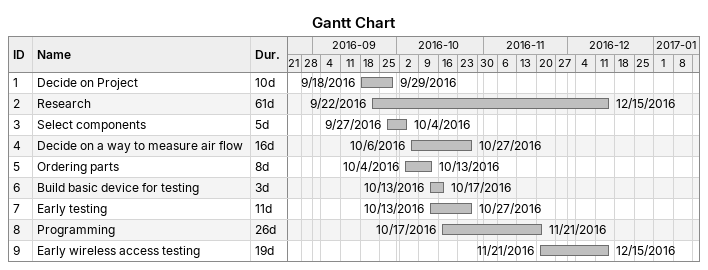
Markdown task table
Gantt Chart

| ID | Task | Duration | Start | Finish |
|---|---|---|---|---|
| 1 | Decide on Project | 10d | 2016-09-18 | 2016-09-29 |
| 2 | Research | 61d | 2016-09-22 | 2016-12-15 |
| 3 | Select components | 5d | 2016-09-27 | 2016-10-04 |
| 4 | Decide on a way to measure air flow | 16d | 2016-10-06 | 2016-10-27 |
| 5 | Ordering parts | 8d | 2016-10-04 | 2016-10-13 |
| 6 | Build basic device for testing | 3d | 2016-10-13 | 2016-10-17 |
| 7 | Early testing | 11d | 2016-10-13 | 2016-10-27 |
| 8 | Programming | 26d | 2016-10-17 | 2016-11-21 |
| 9 | Early wireless access testing | 19d | 2016-11-21 | 2016-12-15 |
